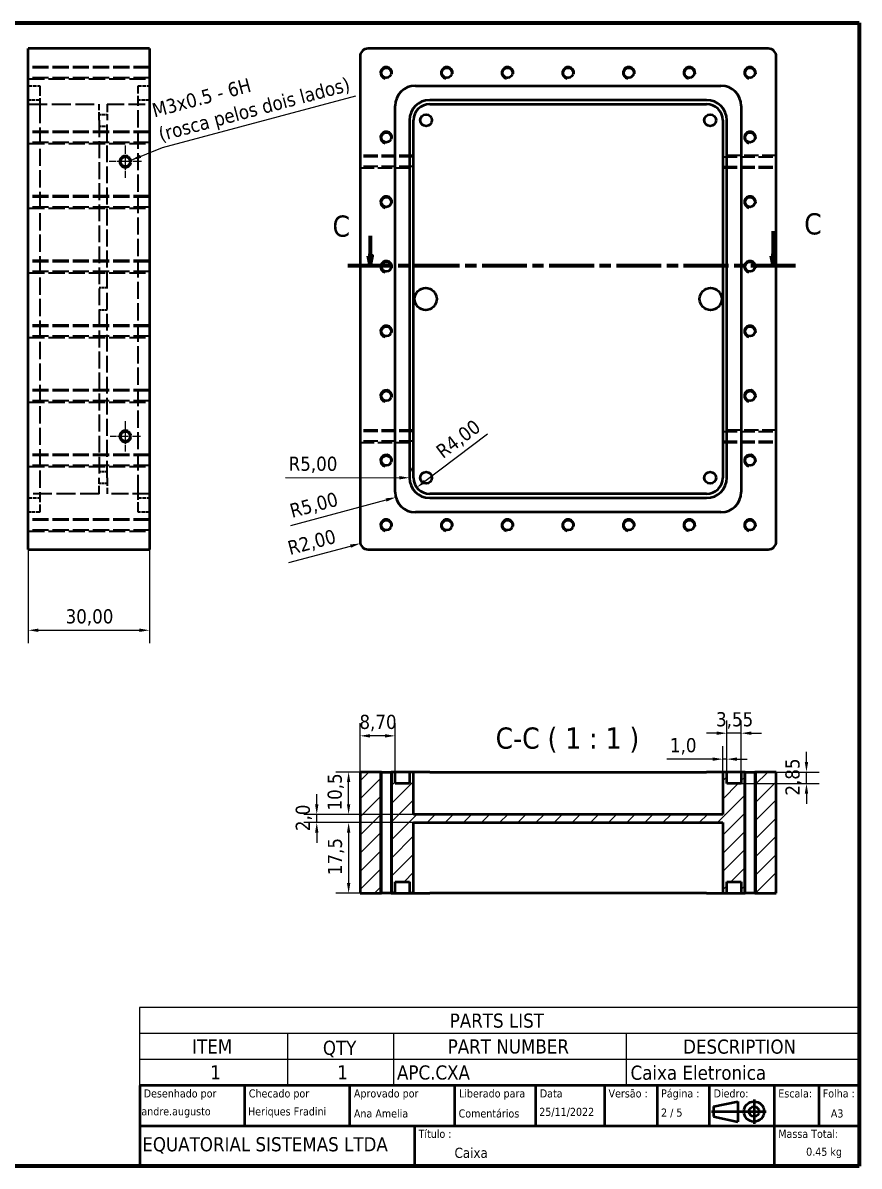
# Model space of a CAD drawing. Header units: millimetres. Extents: x 24 to 410, y 7 to 290.
# Drawn here: x 203.1 to 410, y 7 to 290 of the extents above; entities that cross this region are included whole.
import ezdxf
from ezdxf.enums import TextEntityAlignment as Align

# ---------------------------------------------------------------- set-up
doc = ezdxf.new("R2010")
doc.units = ezdxf.units.MM
doc.linetypes.add('CHAIN', pattern=[0.3543, 0.2362, -0.0295, 0.0591, -0.0295])
doc.linetypes.add('DASHED', pattern=[0.2068, 0.1655, -0.0413])
for name, color, linetype, lineweight in [('Border (ISO)', 7, 'Continuous', 70), ('Center Mark (ISO)', 7, 'Continuous', 25), ('Dimension (ISO)', 7, 'Continuous', 25), ('Hatch (ISO)', 7, 'Continuous', 18), ('Hidden (ISO)', 7, 'DASHED', 35), ('Section Line (ISO)', 7, 'CHAIN', 70), ('Symbol (ISO)', 7, 'Continuous', 25), ('Title (ISO)', 7, 'Continuous', 50), ('Visible (ISO)', 7, 'Continuous', 50), ('Visible Narrow (ISO)', 7, 'Continuous', 35)]:
    doc.layers.add(name, color=color, linetype=linetype, lineweight=lineweight)
doc.styles.add('Equatorial 3.5 - Azul', font='tahoma.ttf')
doc.styles.add('Label Text (ISO)', font='tahoma.ttf')
doc.styles.add('Note Text (ISO)', font='tahoma.ttf')
doc.styles.add('Text Style39', font='tahoma.ttf')
doc.styles.add('Text Style41', font='tahoma.ttf')
doc.dimstyles.new('Default (ISO)', dxfattribs={"dimtxt": 3.5, "dimasz": 2.5, "dimexe": 3.175, "dimexo": 0, "dimgap": 0.762, "dimtad": 1, "dimrnd": 1e-08, "dimzin": 0, "dimtxsty": 'Note Text (ISO)', "dimcen": 0.09, "dimdle": 10, "dimclrd": 256, "dimclre": 256, "dimclrt": 256, "dimazin": 0, "dimtfac": 1.001486, "dimtmove": 0, "dimatfit": 3, "dimfxl": 1, "dimtolj": 1, "dimtzin": 0, "dimlwd": -1, "dimlwe": -1, "dimarcsym": 0})
doc.dimstyles.new('Default (ISO)$7', dxfattribs={"dimtxt": 3.5, "dimasz": 2.5, "dimexe": 3.175, "dimexo": 0, "dimgap": 0.762, "dimtad": 1, "dimrnd": 1e-08, "dimzin": 0, "dimtxsty": 'Note Text (ISO)', "dimcen": 0.09, "dimdle": 10, "dimclrd": 256, "dimclre": 256, "dimclrt": 256, "dimazin": 0, "dimtfac": 1.001486, "dimtmove": 0, "dimatfit": 3, "dimfxl": 1, "dimtolj": 1, "dimtzin": 0, "dimlwd": -1, "dimlwe": -1, "dimarcsym": 0})

# ---------------------------------------------------------------- blocks, each defined once
blk = doc.blocks.new('Borders A4_A3_A2')
at = {"layer": 'Border (ISO)'}
for p, q in [((24, 290), (410, 290)), ((410, 290), (410, 7)), ((410, 7), (24, 7))]:
    blk.add_line(p, q, dxfattribs=at)
blk = doc.blocks.new('Title Blocks ISO')
at = {"layer": 'Title (ISO)'}
for p, q in [((270.07, 120), (92.07, 120)), ((92.07, 120), (92.07, 100)), ((118.07, 110), (118.07, 120)), ((144.07, 110), (144.07, 120)), ((170.07, 110), (170.07, 120)), ((190.07, 110), (190.07, 120)), ((207.07, 120), (207.07, 110)), ((220.07, 120), (220.07, 110)), ((233.07, 110), (233.07, 120)), ((249.07, 120), (249.07, 110)), ((260.07, 120), (260.07, 110)), ((270.07, 100), (270.07, 120)), ((244.07, 116.5), (244.07, 110.5)), ((233.57, 113.5), (247.07, 113.5)), ((234.07, 114.75), (240.07, 116)), ((234.07, 114.75), (234.07, 112.25)), ((240.07, 116), (240.07, 111)), ((234.07, 112.25), (240.07, 111)), ((92.07, 110), (270.07, 110)), ((160.07, 110), (160.07, 100)), ((249.07, 110), (249.07, 100)), ((92.07, 100), (270.07, 100))]:
    blk.add_line(p, q, dxfattribs=at)
for radius in [2.5, 1.25]:
    blk.add_circle((244.07, 113.5), radius, dxfattribs=at)
at = {"layer": 'Title (ISO)', "style": 'Text Style41'}
for s, p in [('Desenhado por', (93.07, 119)), ('Checado por', (119.07, 119)), ('Aprovado por', (145.07, 119)), ('Data', (191.07, 119)), ('Versão :', (208.07, 119)), ('Página :', (221.07, 119)), ('Título :', (161.07, 109))]:
    blk.add_text(s, height=2, dxfattribs=at).set_placement(p, align=Align.TOP_LEFT)
at = {"layer": 'Title (ISO)', "char_height": 2, "style": 'Note Text (ISO)'}
for s, insert, attachment_point in [('\\fTahoma|b0|i0;\\H2.0000;Liberado para', (171.07, 119), 1), ('\\fTahoma|b0|i0;\\H2.0000;Diedro:', (234.07, 119), 1), ('\\fTahoma|b0|i0;\\H2.0000;Escala:', (250.07, 119), 1), ('\\fTahoma|b0|i0;\\H2.0000;Folha :', (261.07, 119), 1), ('\\fTahoma|b0|i0;\\H2.0000;2 / 5 ', (221.07, 112), 7), ('\\fTahoma|b0|i0;\\H2.0000;Massa Total:', (250.07, 109), 1)]:
    blk.add_mtext(s, dxfattribs=dict(at, insert=insert, attachment_point=attachment_point))
at = {"layer": 'Title (ISO)'}
for tag, p, height, style in [('AUTHOR_001', (92.49, 112.57), 2, 'Text Style41'), ('CHECKED_BY_001', (118.87, 112.55), 2, 'Text Style41'), ('ENG_APPROVED_BY_001', (145.07, 112.04), 2, 'Text Style41'), ('STATUS_001', (170.98, 112.04), 2, 'Text Style41'), ('CREATION_DATE_001', (190.92, 112.44), 2, 'Text Style41'), ('Sheet_Size_001', (263.07, 112.04), 2, 'Text Style41'), ('COMPANY_001', (92.72, 103.67), 3.5, 'Note Text (ISO)'), ('TITLE_001', (169.96, 102.05), 2.5, 'Text Style39'), ('MASS\\P2;_001', (256.96, 102.57), 2, 'Text Style41')]:
    blk.add_attdef(tag, p, '', height=height, dxfattribs=dict(at, style=style))
at = {"layer": 'Title (ISO)', "style": 'Text Style41'}
blk.add_attdef('REVISION_NUMBER', text='', height=2, dxfattribs=at).set_placement((208.07, 112), align=Align.BOTTOM_LEFT)
blk = doc.blocks.new('PARTS LIST2')
at = {"layer": 'Symbol (ISO)'}
for p, q in [((410, 46.27), (231.93, 46.27)), ((231.93, 46.27), (231.93, 39.85)), ((410, 46.27), (410, 39.85)), ((410, 39.85), (231.93, 39.85)), ((231.93, 39.85), (231.93, 33.42)), ((268.59, 39.85), (268.59, 33.42)), ((294.78, 39.85), (294.78, 33.42)), ((352.39, 39.85), (352.39, 33.42)), ((410, 39.85), (410, 33.42)), ((410, 33.42), (231.93, 33.42)), ((231.93, 33.42), (231.93, 27)), ((268.59, 33.42), (268.59, 27)), ((294.78, 33.42), (294.78, 27)), ((352.39, 33.42), (352.39, 27)), ((410, 33.42), (410, 27)), ((410, 27), (231.93, 27))]:
    blk.add_line(p, q, dxfattribs=at)
at = {"layer": 'Symbol (ISO)', "char_height": 3.5, "attachment_point": 7, "style": 'Equatorial 3.5 - Azul'}
for s, insert in [('PARTS LIST', (308.71, 41.21)), ('ITEM', (244.97, 34.88)), ('QTY', (277.32, 33.93)), ('PART NUMBER', (308.21, 34.81)), ('DESCRIPTION', (366.45, 34.77)), ('1', (249.47, 28.46)), ('1', (280.9, 28.46)), ('APC.CXA', (295.66, 28.37)), ('Caixa Eletronica', (353.44, 28.31))]:
    blk.add_mtext(s, dxfattribs=dict(at, insert=insert))
blk = doc.blocks.new('2dTransSection0')
at = {"layer": 'Section Line (ISO)', "linetype": 'Continuous'}
for p, q in [((388.77, 238.42), (388.77, 232.34)), ((289.01, 237.28), (289.01, 232.34)), ((288.51, 232.34), (289.01, 229.84)), ((289.51, 232.34), (288.51, 232.34)), ((289.01, 232.34), (289.01, 229.84)), ((289.01, 229.84), (289.51, 232.34)), ((388.27, 232.34), (388.77, 229.84)), ((389.27, 232.34), (388.27, 232.34)), ((388.77, 232.34), (388.77, 229.84)), ((388.77, 229.84), (389.27, 232.34))]:
    blk.add_line(p, q, dxfattribs=at)
at = {"layer": 'Section Line (ISO)', "linetype": 'CHAIN', "ltscale": 46.929195}
blk.add_line((394.29, 229.84), (283.5, 229.84), dxfattribs=at)
at = {"layer": 'Section Line (ISO)', "linetype": 'Continuous', "lineweight": 140}
for p, q in [((294.52, 229.84), (283.5, 229.84)), ((394.29, 229.84), (383.26, 229.84))]:
    blk.add_line(p, q, dxfattribs=at)
at = {"layer": 'Section Line (ISO)', "linetype": 'Continuous', "flags": 128}
for points in [[(288.51, 232.34), (289.01, 229.84), (289.51, 232.34), (288.51, 232.34)], [(388.27, 232.34), (388.77, 229.84), (389.27, 232.34), (388.27, 232.34)]]:
    blk.add_lwpolyline(points, dxfattribs=at)
at = {"layer": 'Section Line (ISO)'}
for points in [[(288.51, 232.34), (289.01, 229.84), (289.51, 232.34), (288.51, 232.34)], [(388.27, 232.34), (388.77, 229.84), (389.27, 232.34), (388.27, 232.34)]]:
    blk.add_solid(points, dxfattribs=at)
at = {"layer": 'Section Line (ISO)', "char_height": 5.25, "attachment_point": 7, "style": 'Label Text (ISO)'}
for insert in [(279.69, 236.97), (396.41, 237.52)]:
    blk.add_mtext('C', dxfattribs=dict(at, insert=insert))
blk = doc.blocks.new('*D10')
at = {"layer": 'Defpoints', "color": 0, "transparency": 16777216}
for p in [(204.44, 161.65), (234.44, 161.65), (234.44, 139.65)]:
    blk.add_point(p, dxfattribs=at)
at = {"layer": 'Dimension (ISO)', "transparency": 16777216}
for p, q in [((204.44, 161.65), (204.44, 136.47)), ((234.44, 161.65), (234.44, 136.47)), ((206.94, 139.65), (231.94, 139.65))]:
    blk.add_line(p, q, dxfattribs=at)
for points in [[(206.94, 140.06), (206.94, 139.23), (204.44, 139.65)], [(231.94, 140.06), (231.94, 139.23), (234.44, 139.65)]]:
    blk.add_solid(points, dxfattribs=at)
at = {"layer": 'Dimension (ISO)', "transparency": 16777216, "insert": (213.67, 144.85), "char_height": 3.5, "attachment_point": 1, "style": 'Note Text (ISO)'}
blk.add_mtext('\\A1;30,00', dxfattribs=at)
blk = doc.blocks.new('*D11')
at = {"layer": 'Defpoints', "color": 0, "transparency": 16777216}
for p in [(275.81, 94.06), (299.76, 94.06), (299.76, 92.06)]:
    blk.add_point(p, dxfattribs=at)
at = {"layer": 'Dimension (ISO)', "transparency": 16777216}
for p, q in [((275.81, 96.56), (275.81, 99.06)), ((299.76, 94.06), (272.63, 94.06)), ((275.81, 92.06), (275.81, 94.06)), ((299.76, 92.06), (272.63, 92.06)), ((275.81, 89.56), (275.81, 87.06))]:
    blk.add_line(p, q, dxfattribs=at)
for points in [[(275.39, 96.56), (276.23, 96.56), (275.81, 94.06)], [(275.39, 89.56), (276.23, 89.56), (275.81, 92.06)]]:
    blk.add_solid(points, dxfattribs=at)
at = {"layer": 'Dimension (ISO)', "transparency": 16777216, "insert": (270.6, 89.93), "char_height": 3.5, "attachment_point": 1, "rotation": 90, "style": 'Note Text (ISO)'}
blk.add_mtext('\\A1;2,0', dxfattribs=at)
blk = doc.blocks.new('*D12')
at = {"layer": 'Defpoints', "color": 0, "transparency": 16777216}
for p in [(283.69, 104.56), (303.76, 104.56), (299.76, 94.06)]:
    blk.add_point(p, dxfattribs=at)
at = {"layer": 'Dimension (ISO)', "transparency": 16777216}
for p, q in [((303.76, 104.56), (280.52, 104.56)), ((283.69, 96.56), (283.69, 102.06)), ((299.76, 94.06), (280.52, 94.06))]:
    blk.add_line(p, q, dxfattribs=at)
for points in [[(283.28, 102.06), (284.11, 102.06), (283.69, 104.56)], [(283.28, 96.56), (284.11, 96.56), (283.69, 94.06)]]:
    blk.add_solid(points, dxfattribs=at)
at = {"layer": 'Dimension (ISO)', "transparency": 16777216, "insert": (278.49, 95.03), "char_height": 3.5, "attachment_point": 1, "rotation": 90, "style": 'Note Text (ISO)'}
blk.add_mtext('\\A1;10,5', dxfattribs=at)
blk = doc.blocks.new('*D13')
at = {"layer": 'Defpoints', "color": 0, "transparency": 16777216}
for p in [(299.76, 92.06), (283.69, 74.56), (303.76, 74.56)]:
    blk.add_point(p, dxfattribs=at)
at = {"layer": 'Dimension (ISO)', "transparency": 16777216}
for p, q in [((299.76, 92.06), (280.52, 92.06)), ((283.69, 89.56), (283.69, 77.06)), ((303.76, 74.56), (280.52, 74.56))]:
    blk.add_line(p, q, dxfattribs=at)
for points in [[(283.28, 89.56), (284.11, 89.56), (283.69, 92.06)], [(283.28, 77.06), (284.11, 77.06), (283.69, 74.56)]]:
    blk.add_solid(points, dxfattribs=at)
at = {"layer": 'Dimension (ISO)', "transparency": 16777216, "insert": (278.55, 79.03), "char_height": 3.5, "attachment_point": 1, "rotation": 90, "style": 'Note Text (ISO)'}
blk.add_mtext('\\A1;17,5', dxfattribs=at)
blk = doc.blocks.new('*D16')
at = {"layer": 'Defpoints', "color": 0, "transparency": 16777216}
for p in [(377.26, 114.17), (377.26, 101.71), (380.81, 101.71)]:
    blk.add_point(p, dxfattribs=at)
at = {"layer": 'Dimension (ISO)', "transparency": 16777216}
for p, q in [((377.26, 101.71), (377.26, 117.34)), ((380.81, 101.71), (380.81, 117.34)), ((374.76, 114.17), (372.26, 114.17)), ((380.81, 114.17), (377.26, 114.17)), ((383.31, 114.17), (385.81, 114.17))]:
    blk.add_line(p, q, dxfattribs=at)
for points in [[(374.76, 114.59), (374.76, 113.75), (377.26, 114.17)], [(383.31, 114.59), (383.31, 113.75), (380.81, 114.17)]]:
    blk.add_solid(points, dxfattribs=at)
at = {"layer": 'Dimension (ISO)', "transparency": 16777216, "insert": (374.6, 119.37), "char_height": 3.5, "attachment_point": 1, "style": 'Note Text (ISO)'}
blk.add_mtext('\\A1;3,55', dxfattribs=at)
blk = doc.blocks.new('*D17')
at = {"layer": 'Defpoints', "color": 0, "transparency": 16777216}
for p in [(380.81, 104.56), (396.97, 104.56), (380.81, 101.71)]:
    blk.add_point(p, dxfattribs=at)
at = {"layer": 'Dimension (ISO)', "transparency": 16777216}
for p, q in [((396.97, 107.06), (396.97, 109.56)), ((380.81, 104.56), (400.15, 104.56)), ((396.97, 101.71), (396.97, 104.56)), ((380.81, 101.71), (400.15, 101.71)), ((396.97, 99.21), (396.97, 96.71))]:
    blk.add_line(p, q, dxfattribs=at)
for points in [[(396.55, 107.06), (397.39, 107.06), (396.97, 104.56)], [(396.55, 99.21), (397.39, 99.21), (396.97, 101.71)]]:
    blk.add_solid(points, dxfattribs=at)
at = {"layer": 'Dimension (ISO)', "transparency": 16777216, "insert": (391.76, 98.72), "char_height": 3.5, "attachment_point": 1, "rotation": 90, "style": 'Note Text (ISO)'}
blk.add_mtext('\\A1;2,85', dxfattribs=at)
blk = doc.blocks.new('*D18')
at = {"layer": 'Defpoints', "color": 0, "transparency": 16777216}
for p in [(376.26, 107.75), (376.26, 104.56), (377.26, 104.56)]:
    blk.add_point(p, dxfattribs=at)
at = {"layer": 'Dimension (ISO)', "transparency": 16777216}
for p, q in [((376.26, 104.56), (376.26, 110.92)), ((377.26, 104.56), (377.26, 110.92)), ((373.76, 107.75), (362.43, 107.75)), ((377.26, 107.75), (376.26, 107.75)), ((379.76, 107.75), (382.26, 107.75))]:
    blk.add_line(p, q, dxfattribs=at)
for points in [[(373.76, 108.16), (373.76, 107.33), (376.26, 107.75)], [(379.76, 108.16), (379.76, 107.33), (377.26, 107.75)]]:
    blk.add_solid(points, dxfattribs=at)
at = {"layer": 'Dimension (ISO)', "transparency": 16777216, "insert": (363.2, 112.95), "char_height": 3.5, "attachment_point": 1, "style": 'Note Text (ISO)'}
blk.add_mtext('\\A1;1,0', dxfattribs=at)
blk = doc.blocks.new('*D19')
at = {"layer": 'Defpoints', "color": 0, "transparency": 16777216}
for p in [(288.51, 161.65), (286.58, 161.13)]:
    blk.add_point(p, dxfattribs=at)
at = {"layer": 'Dimension (ISO)', "transparency": 16777216}
blk.add_line((268.9, 156.39), (284.16, 160.48), dxfattribs=at)
blk.add_solid([(284.05, 160.89), (284.27, 160.08), (286.58, 161.13)], dxfattribs=at)
at = {"layer": 'Dimension (ISO)', "transparency": 16777216, "insert": (268.29, 161.62), "char_height": 3.5, "attachment_point": 1, "rotation": 15, "style": 'Note Text (ISO)'}
blk.add_mtext('\\A1;R2,00', dxfattribs=at)
blk = doc.blocks.new('*D20')
at = {"layer": 'Defpoints', "color": 0, "transparency": 16777216}
for p in [(300.21, 173.85), (295.38, 172.55)]:
    blk.add_point(p, dxfattribs=at)
at = {"layer": 'Dimension (ISO)', "transparency": 16777216}
blk.add_line((269.41, 165.6), (292.96, 171.91), dxfattribs=at)
blk.add_solid([(292.86, 172.31), (293.07, 171.5), (295.38, 172.55)], dxfattribs=at)
at = {"layer": 'Dimension (ISO)', "transparency": 16777216, "insert": (268.8, 170.82), "char_height": 3.5, "attachment_point": 1, "rotation": 15, "style": 'Note Text (ISO)'}
blk.add_mtext('\\A1;R5,00', dxfattribs=at)
blk = doc.blocks.new('*D21')
at = {"layer": 'Defpoints', "color": 0, "transparency": 16777216}
for p in [(303.76, 177.4), (300.57, 174.99)]:
    blk.add_point(p, dxfattribs=at)
at = {"layer": 'Dimension (ISO)', "transparency": 16777216}
blk.add_line((318.07, 188.2), (302.56, 176.49), dxfattribs=at)
blk.add_solid([(302.31, 176.83), (302.81, 176.16), (300.57, 174.99)], dxfattribs=at)
at = {"layer": 'Dimension (ISO)', "transparency": 16777216, "insert": (304.92, 184.8), "char_height": 3.5, "attachment_point": 1, "rotation": 37.0551, "style": 'Note Text (ISO)'}
blk.add_mtext('\\A1;R4,00', dxfattribs=at)
blk = doc.blocks.new('*D22')
at = {"layer": 'Defpoints', "color": 0, "transparency": 16777216}
for p in [(298.76, 177.4), (303.76, 177.4)]:
    blk.add_point(p, dxfattribs=at)
at = {"layer": 'Dimension (ISO)', "transparency": 16777216}
blk.add_line((268.08, 177.43), (296.26, 177.4), dxfattribs=at)
blk.add_arc((303.76, 177.4), 5, 143.5681, 180, dxfattribs=at)
blk.add_solid([(296.26, 177.82), (296.26, 176.99), (298.76, 177.4)], dxfattribs=at)
at = {"layer": 'Dimension (ISO)', "transparency": 16777216, "insert": (268.85, 182.63), "char_height": 3.5, "attachment_point": 1, "rotation": 359.9509, "style": 'Note Text (ISO)'}
blk.add_mtext('\\A1;R5,00', dxfattribs=at)
blk = doc.blocks.new('*D23')
at = {"layer": 'Defpoints', "color": 0, "transparency": 16777216}
for p in [(286.51, 113.51), (286.51, 104.56), (295.21, 104.56)]:
    blk.add_point(p, dxfattribs=at)
at = {"layer": 'Dimension (ISO)', "transparency": 16777216}
for p, q in [((286.51, 104.56), (286.51, 116.68)), ((295.21, 104.56), (295.21, 116.68)), ((292.71, 113.51), (289.01, 113.51))]:
    blk.add_line(p, q, dxfattribs=at)
for points in [[(289.01, 113.93), (289.01, 113.09), (286.51, 113.51)], [(292.71, 113.93), (292.71, 113.09), (295.21, 113.51)]]:
    blk.add_solid(points, dxfattribs=at)
at = {"layer": 'Dimension (ISO)', "transparency": 16777216, "insert": (286.37, 118.72), "char_height": 3.5, "attachment_point": 1, "style": 'Note Text (ISO)'}
blk.add_mtext('\\A1;8,70', dxfattribs=at)

msp = doc.modelspace()

# ---------------------------------------------------------------- hatches: boundary and pattern name
at = {"layer": 'Hatch (ISO)'}
h = msp.add_hatch(dxfattribs=at)
h.set_pattern_fill('ANSI31', color=256, scale=25.4, style=0)
h.set_pattern_definition([(45, (0, 0), (-2.245064, 2.245064), [])])
h.paths.add_polyline_path([(286.509, 104.562), (286.509, 74.562), (291.795, 74.562), (291.795, 104.562)])
h.paths.add_polyline_path([(295.209, 74.562), (295.209, 77.412), (298.759, 77.412), (298.759, 74.562), (299.759, 74.562), (299.759, 92.062), (376.259, 92.062), (376.259, 74.562), (377.259, 74.562), (377.259, 77.412), (380.809, 77.412), (380.809, 74.562), (381.795, 74.562), (381.795, 104.562), (380.809, 104.562), (380.809, 101.712), (377.259, 101.712), (377.259, 104.562), (376.259, 104.562), (376.259, 94.062), (299.759, 94.062), (299.759, 104.562), (298.759, 104.562), (298.759, 101.712), (295.209, 101.712), (295.209, 104.562), (294.224, 104.562), (294.224, 74.562)])
h.paths.add_polyline_path([(384.224, 74.562), (389.509, 74.562), (389.509, 104.562), (384.224, 104.562)])

# ---------------------------------------------------------------- linework, layer by layer
at = {"layer": 'Center Mark (ISO)', "linetype": 'CHAIN', "ltscale": 8.88956}
for p, q in [((228.441, 259.648), (228.441, 251.648)), ((232.441, 255.648), (224.441, 255.648))]:
    msp.add_line(p, q, dxfattribs=at)
at = {"layer": 'Center Mark (ISO)', "linetype": 'CHAIN', "ltscale": 8.288396}
for p, q in [((228.441, 191.378), (228.441, 183.919)), ((232.171, 187.648), (224.712, 187.648))]:
    msp.add_line(p, q, dxfattribs=at)
at = {"layer": 'Hidden (ISO)', "ltscale": 24.17795}
for p, q in [((234.441, 279.148), (204.441, 279.148)), ((234.441, 278.878), (204.441, 278.878)), ((234.441, 276.419), (204.441, 276.419)), ((204.441, 276.148), (234.441, 276.148)), ((234.441, 263.148), (204.441, 263.148)), ((234.441, 262.878), (204.441, 262.878)), ((234.441, 260.419), (204.441, 260.419)), ((204.441, 260.148), (234.441, 260.148)), ((234.441, 247.148), (204.441, 247.148)), ((234.441, 246.878), (204.441, 246.878)), ((234.441, 244.419), (204.441, 244.419)), ((204.441, 244.148), (234.441, 244.148)), ((234.441, 231.148), (204.441, 231.148)), ((234.441, 230.878), (204.441, 230.878)), ((234.441, 228.419), (204.441, 228.419)), ((204.441, 228.148), (234.441, 228.148)), ((234.441, 215.148), (204.441, 215.148)), ((234.441, 214.878), (204.441, 214.878)), ((234.441, 212.419), (204.441, 212.419)), ((204.441, 212.148), (234.441, 212.148)), ((234.441, 199.148), (204.441, 199.148)), ((234.441, 198.878), (204.441, 198.878)), ((234.441, 196.419), (204.441, 196.419)), ((204.441, 196.148), (234.441, 196.148)), ((234.441, 183.148), (204.441, 183.148)), ((234.441, 182.878), (204.441, 182.878)), ((234.441, 180.419), (204.441, 180.419)), ((204.441, 180.148), (234.441, 180.148)), ((234.441, 167.148), (204.441, 167.148)), ((234.441, 166.878), (204.441, 166.878)), ((234.441, 164.419), (204.441, 164.419)), ((204.441, 164.148), (234.441, 164.148))]:
    msp.add_line(p, q, dxfattribs=at)
at = {"layer": 'Hidden (ISO)', "ltscale": 5.42566}
for p, q in [((204.441, 274.448), (207.291, 274.448)), ((231.591, 274.448), (234.441, 274.448)), ((207.291, 270.898), (204.441, 270.898)), ((234.441, 270.898), (231.591, 270.898)), ((204.441, 172.398), (207.291, 172.398)), ((231.591, 172.398), (234.441, 172.398)), ((207.291, 168.848), (204.441, 168.848)), ((234.441, 168.848), (231.591, 168.848))]:
    msp.add_line(p, q, dxfattribs=at)
at = {"layer": 'Hidden (ISO)', "ltscale": 14.952118}
for p, q in [((207.291, 274.448), (207.291, 269.448)), ((231.591, 269.448), (231.591, 274.448)), ((207.291, 173.848), (207.291, 168.848)), ((231.591, 168.848), (231.591, 173.848))]:
    msp.add_line(p, q, dxfattribs=at)
at = {"layer": 'Hidden (ISO)', "ltscale": 28.207607}
for p, q in [((204.441, 269.898), (221.941, 269.898)), ((221.941, 173.398), (204.441, 173.398))]:
    msp.add_line(p, q, dxfattribs=at)
at = {"layer": 'Hidden (ISO)', "ltscale": 25.682356}
for p, q in [((207.291, 269.448), (207.291, 173.848)), ((231.591, 173.848), (231.591, 269.448))]:
    msp.add_line(p, q, dxfattribs=at)
at = {"layer": 'Hidden (ISO)', "ltscale": 11.961675}
for p, q in [((221.941, 265.898), (221.941, 269.898)), ((223.941, 269.898), (223.941, 265.898)), ((221.941, 173.398), (221.941, 177.398)), ((223.941, 177.398), (223.941, 173.398))]:
    msp.add_line(p, q, dxfattribs=at)
at = {"layer": 'Hidden (ISO)', "ltscale": 25.386847}
for p, q in [((223.941, 269.898), (234.441, 269.898)), ((234.441, 173.398), (223.941, 173.398))]:
    msp.add_line(p, q, dxfattribs=at)
at = {"layer": 'Hidden (ISO)', "ltscale": 3.807451}
for p, q in [((221.941, 267.348), (223.941, 267.348)), ((221.941, 264.448), (223.941, 264.448)), ((223.941, 224.398), (221.941, 224.398)), ((223.941, 218.898), (221.941, 218.898)), ((223.941, 178.848), (221.941, 178.848)), ((223.941, 175.948), (221.941, 175.948))]:
    msp.add_line(p, q, dxfattribs=at)
at = {"layer": 'Hidden (ISO)', "ltscale": 25.173512}
for p, q in [((221.941, 265.898), (221.941, 177.398)), ((223.941, 177.398), (223.941, 265.898))]:
    msp.add_line(p, q, dxfattribs=at)
at = {"layer": 'Hidden (ISO)', "ltscale": 21.357189}
for p, q in [((299.759, 257.148), (286.509, 257.148)), ((299.759, 256.878), (286.509, 256.878)), ((389.509, 257.148), (376.259, 257.148)), ((376.259, 256.878), (389.509, 256.878)), ((299.759, 254.419), (286.509, 254.419)), ((286.509, 254.148), (299.759, 254.148)), ((376.259, 254.419), (389.509, 254.419)), ((376.259, 254.148), (389.509, 254.148)), ((299.759, 189.148), (286.509, 189.148)), ((299.759, 188.878), (286.509, 188.878)), ((389.509, 189.148), (376.259, 189.148)), ((376.259, 188.878), (389.509, 188.878)), ((299.759, 186.419), (286.509, 186.419)), ((286.509, 186.148), (299.759, 186.148)), ((376.259, 186.419), (389.509, 186.419)), ((376.259, 186.148), (389.509, 186.148))]:
    msp.add_line(p, q, dxfattribs=at)
at = {"layer": 'Hidden (ISO)', "ltscale": 3.488751}
for centre in [(228.441, 255.648), (228.441, 187.648)]:
    msp.add_arc(centre, 1.5, 10, 80, dxfattribs=at)
at = {"layer": 'Visible (ISO)'}
for p, q in [((204.441, 281.648), (204.441, 283.648)), ((234.441, 283.648), (204.441, 283.648)), ((234.441, 283.648), (234.441, 281.648)), ((387.509, 283.648), (288.509, 283.648)), ((204.441, 161.648), (204.441, 281.648)), ((234.441, 281.648), (234.441, 161.648)), ((286.509, 281.648), (286.509, 161.648)), ((389.509, 161.648), (389.509, 281.648)), ((300.209, 274.448), (375.809, 274.448)), ((295.209, 173.848), (295.209, 269.448)), ((372.259, 270.898), (303.759, 270.898)), ((303.759, 269.898), (372.259, 269.898)), ((380.809, 269.448), (380.809, 173.848)), ((298.759, 265.898), (298.759, 177.398)), ((299.759, 177.398), (299.759, 265.898)), ((376.259, 265.898), (376.259, 177.398)), ((377.259, 177.398), (377.259, 265.898)), ((372.259, 173.398), (303.759, 173.398)), ((303.759, 172.398), (372.259, 172.398)), ((375.809, 168.848), (300.209, 168.848)), ((204.441, 159.648), (204.441, 161.648)), ((234.441, 161.648), (234.441, 159.648)), ((204.441, 159.648), (234.441, 159.648)), ((288.509, 159.648), (387.509, 159.648)), ((286.509, 104.562), (286.509, 74.562)), ((291.795, 104.562), (286.509, 104.562)), ((291.795, 74.562), (291.795, 104.562)), ((291.795, 104.562), (294.224, 104.562)), ((295.209, 104.562), (294.224, 104.562)), ((294.224, 104.562), (294.224, 74.562)), ((295.209, 101.712), (295.209, 104.562)), ((298.759, 104.562), (295.209, 104.562)), ((299.759, 104.562), (298.759, 104.562)), ((298.759, 104.562), (298.759, 101.712)), ((299.759, 94.062), (299.759, 104.562)), ((303.759, 104.562), (299.759, 104.562)), ((303.759, 104.562), (372.259, 104.562)), ((376.259, 104.562), (372.259, 104.562)), ((377.259, 104.562), (376.259, 104.562)), ((376.259, 104.562), (376.259, 94.062)), ((377.259, 101.712), (377.259, 104.562)), ((380.809, 104.562), (377.259, 104.562)), ((381.795, 104.562), (380.809, 104.562)), ((380.809, 104.562), (380.809, 101.712)), ((381.795, 74.562), (381.795, 104.562)), ((381.795, 104.562), (384.224, 104.562)), ((389.509, 104.562), (384.224, 104.562)), ((384.224, 104.562), (384.224, 74.562)), ((389.509, 74.562), (389.509, 104.562)), ((298.759, 101.712), (295.209, 101.712)), ((380.809, 101.712), (377.259, 101.712)), ((376.259, 94.062), (299.759, 94.062)), ((299.759, 74.562), (299.759, 92.062)), ((299.759, 92.062), (376.259, 92.062)), ((376.259, 92.062), (376.259, 74.562)), ((295.209, 74.562), (295.209, 77.412)), ((295.209, 77.412), (298.759, 77.412)), ((298.759, 77.412), (298.759, 74.562)), ((377.259, 74.562), (377.259, 77.412)), ((377.259, 77.412), (380.809, 77.412)), ((380.809, 77.412), (380.809, 74.562)), ((286.509, 74.562), (291.795, 74.562)), ((294.224, 74.562), (291.795, 74.562)), ((294.224, 74.562), (295.209, 74.562)), ((295.209, 74.562), (298.759, 74.562)), ((298.759, 74.562), (299.759, 74.562)), ((299.759, 74.562), (303.759, 74.562)), ((372.259, 74.562), (303.759, 74.562)), ((372.259, 74.562), (376.259, 74.562)), ((376.259, 74.562), (377.259, 74.562)), ((377.259, 74.562), (380.809, 74.562)), ((380.809, 74.562), (381.795, 74.562)), ((384.224, 74.562), (381.795, 74.562)), ((384.224, 74.562), (389.509, 74.562))]:
    msp.add_line(p, q, dxfattribs=at)
for centre, radius in [((293.009, 277.648), 1.23), ((308.009, 277.648), 1.23), ((323.009, 277.648), 1.23), ((338.009, 277.648), 1.23), ((353.009, 277.648), 1.23), ((368.009, 277.648), 1.23), ((383.009, 277.648), 1.23), ((302.872, 265.898), 1.45), ((373.146, 265.898), 1.45), ((293.009, 261.648), 1.23), ((383.009, 261.648), 1.23), ((228.441, 255.648), 1.23), ((293.009, 245.648), 1.23), ((383.009, 245.648), 1.23), ((293.009, 229.648), 1.23), ((383.009, 229.648), 1.23), ((302.759, 221.648), 2.75), ((373.259, 221.648), 2.75), ((293.009, 213.648), 1.23), ((383.009, 213.648), 1.23), ((293.009, 197.648), 1.23), ((383.009, 197.648), 1.23), ((228.441, 187.648), 1.23), ((293.009, 181.648), 1.23), ((383.009, 181.648), 1.23), ((302.872, 177.398), 1.45), ((373.146, 177.398), 1.45), ((293.009, 165.648), 1.23), ((308.009, 165.648), 1.23), ((323.009, 165.648), 1.23), ((338.009, 165.648), 1.23), ((353.009, 165.648), 1.23), ((368.009, 165.648), 1.23), ((383.009, 165.648), 1.23)]:
    msp.add_circle(centre, radius, dxfattribs=at)
for centre, radius, start, end in [((288.509, 281.648), 2, 90, 180), ((387.509, 281.648), 2, 0, 90), ((300.209, 269.448), 5, 90, 180), ((375.809, 269.448), 5, 0, 90), ((303.759, 265.898), 5, 90, 180), ((303.759, 265.898), 4, 90, 180), ((372.259, 265.898), 5, 0, 90), ((372.259, 265.898), 4, 0, 90), ((303.759, 177.398), 5, 180, 270), ((303.759, 177.398), 4, 180, 270), ((372.259, 177.398), 4, 270, 0), ((372.259, 177.398), 5, 270, 0), ((300.209, 173.848), 5, 180, 270), ((375.809, 173.848), 5, 270, 0), ((288.509, 161.648), 2, 180, 270), ((387.509, 161.648), 2, 270, 0)]:
    msp.add_arc(centre, radius, start, end, dxfattribs=at)
at = {"layer": 'Visible Narrow (ISO)'}
for p, q in [((291.522, 104.562), (291.522, 74.562)), ((294.497, 74.562), (294.497, 104.562)), ((381.522, 104.562), (381.522, 74.562)), ((384.497, 74.562), (384.497, 104.562))]:
    msp.add_line(p, q, dxfattribs=at)
for centre, start, end in [((293.009, 277.648), 350, 260), ((308.009, 277.648), 350, 260), ((323.009, 277.648), 350, 260), ((338.009, 277.648), 350, 260), ((353.009, 277.648), 350, 260), ((368.009, 277.648), 350, 260), ((383.009, 277.648), 350, 260), ((293.009, 261.648), 350, 260), ((383.009, 261.648), 350, 260), ((228.441, 255.648), 80, 350), ((293.009, 245.648), 350, 260), ((383.009, 245.648), 350, 260), ((293.009, 229.648), 350, 260), ((383.009, 229.648), 350, 260), ((293.009, 213.648), 350, 260), ((383.009, 213.648), 350, 260), ((293.009, 197.648), 350, 260), ((383.009, 197.648), 350, 260), ((228.441, 187.648), 80, 350), ((293.009, 181.648), 350, 260), ((383.009, 181.648), 350, 260), ((293.009, 165.648), 350, 260), ((308.009, 165.648), 350, 260), ((323.009, 165.648), 350, 260), ((338.009, 165.648), 350, 260), ((353.009, 165.648), 350, 260), ((368.009, 165.648), 350, 260), ((383.009, 165.648), 350, 260)]:
    msp.add_arc(centre, 1.5, start, end, dxfattribs=at)

# ---------------------------------------------------------------- block references
msp.add_blockref('Borders A4_A3_A2', (0, 0))
msp.add_blockref('Title Blocks ISO', (139.929, -93)).add_auto_attribs({'COMPANY_001': 'EQUATORIAL SISTEMAS LTDA', 'AUTHOR_001': 'andre.augusto', 'CHECKED_BY_001': 'Heriques Fradini', 'ENG_APPROVED_BY_001': 'Ana Amelia', 'CREATION_DATE_001': '25/11/2022', 'STATUS_001': 'Comentários', 'MASS\\P2;_001': '0.45 kg', 'TITLE_001': 'Caixa', 'Sheet_Size_001': 'A3'})
at = {"layer": 'Section Line (ISO)'}
msp.add_blockref('2dTransSection0', (0, 0), dxfattribs=at)
at = {"layer": 'Symbol (ISO)'}
msp.add_blockref('PARTS LIST2', (0, 0), dxfattribs=at)

# ---------------------------------------------------------------- texts
at = {"layer": 'Symbol (ISO)', "insert": (237.486, 259.677), "char_height": 3.5, "width": 50.56139, "attachment_point": 7, "rotation": 15, "line_spacing_factor": 1.05, "style": 'Note Text (ISO)'}
msp.add_mtext('{M3x0.5 - 6H \\P(rosca pelos dois lados)}', dxfattribs=at)
at = {"layer": 'Symbol (ISO)', "insert": (320.07, 109.388), "char_height": 5.25, "attachment_point": 7, "style": 'Label Text (ISO)'}
msp.add_mtext('C-C ( 1 : 1 )', dxfattribs=at)

# ---------------------------------------------------------------- dimensions: what is measured, and where the dimension line sits
at = {"layer": 'Dimension (ISO)'}
for center, mpoint, picture, middle in [((303.759, 177.398), (300.567, 174.988), '*D21', (312.758, 184.193)), ((303.759, 177.398), (298.759, 177.403), '*D22', (274.736, 177.423)), ((300.209, 173.848), (295.38, 172.554), '*D20', (275.836, 167.317))]:
    dim = msp.add_radius_dim(center=center, mpoint=mpoint, dimstyle='Default (ISO)', override={"dimdec": 2, "dimcen": 0, "dimtp": 0, "dimtm": 0, "dimtdec": 2, "dimtofl": 0}, dxfattribs=at)
    dim.commit()
    dim.dimension.update_dxf_attribs({"geometry": picture, "text_midpoint": middle, "dimtype": 164})
dim = msp.add_radius_dim(center=(288.509, 161.648), mpoint=(286.578, 161.131), dimstyle='Default (ISO)', override={"dimdec": 2, "dimcen": 0, "dimtp": 0, "dimtm": 0, "dimtdec": 2, "dimtofl": 0}, dxfattribs=at)
dim.commit()
dim.dimension.update_dxf_attribs({"geometry": '*D19', "text_midpoint": (274.551, 160.997)})
for base, p1, p2, angle, override, picture, middle in [((234.441, 139.648), (204.441, 161.648), (234.441, 161.648), 180, {"dimdec": 2, "dimtp": 0, "dimtm": 0, "dimtdec": 2, "dimtofl": 0, "dimatfit": 1}, '*D10', (219.441, 139.648)), ((377.259, 114.169), (380.809, 101.712), (377.259, 101.712), 180, {"dimdec": 2, "dimtp": 0, "dimtm": 0, "dimtdec": 2, "dimtofl": 1, "dimatfit": 1}, '*D16', (379.034, 114.169)), ((396.97, 104.562), (380.809, 101.712), (380.809, 104.562), 90, {"dimdec": 2, "dimtp": 0, "dimtm": 0, "dimtdec": 2, "dimtofl": 1, "dimatfit": 1}, '*D17', (396.97, 103.137)), ((283.692, 104.562), (299.759, 94.062), (303.759, 104.562), 90, {"dimdec": 1, "dimtp": 0, "dimtm": 0, "dimtdec": 1, "dimtofl": 0, "dimatfit": 1}, '*D12', (283.692, 99.312)), ((275.809, 94.062), (299.759, 92.062), (299.759, 94.062), 270, {"dimdec": 1, "dimtp": 0, "dimtm": 0, "dimtdec": 1, "dimtofl": 1, "dimatfit": 1}, '*D11', (275.809, 93.062)), ((283.692, 74.562), (299.759, 92.062), (303.759, 74.562), 270, {"dimdec": 1, "dimtp": 0, "dimtm": 0, "dimtdec": 1, "dimtofl": 0, "dimatfit": 1}, '*D13', (283.692, 83.312))]:
    dim = msp.add_linear_dim(base=base, p1=p1, p2=p2, angle=angle, dimstyle='Default (ISO)', override=override, dxfattribs=at)
    dim.commit()
    dim.dimension.update_dxf_attribs({"geometry": picture, "text_midpoint": middle, "dimtype": 160})
for base, p1, p2, override, picture, middle in [((286.509, 113.51), (295.209, 104.562), (286.509, 104.562), {"dimdec": 2, "dimtp": 0, "dimtm": 0, "dimtdec": 2, "dimtofl": 0, "dimatfit": 1}, '*D23', (290.859, 113.51)), ((376.259, 107.748), (377.259, 104.562), (376.259, 104.562), {"dimdec": 1, "dimtp": 0, "dimtm": 0, "dimtdec": 1, "dimtofl": 1, "dimatfit": 1}, '*D18', (366.19, 107.748))]:
    dim = msp.add_linear_dim(base=base, p1=p1, p2=p2, dimstyle='Default (ISO)', override=override, dxfattribs=at)
    dim.commit()
    dim.dimension.update_dxf_attribs({"geometry": picture, "text_midpoint": middle, "dimtype": 160})

# ---------------------------------------------------------------- leaders
at = {"layer": 'Symbol (ISO)', "annotation_type": 0, "has_hookline": 1, "hookline_direction": 0, "text_width": 49.566, "horizontal_direction": (0.965926, 0.258819, 0)}
msp.add_leader([(229.89, 256.036), (237.637, 259.114)], dimstyle='Default (ISO)$7', override={"dimgap": 0, "dimtad": 1}, dxfattribs=at)

doc.saveas('drawing.dxf')
